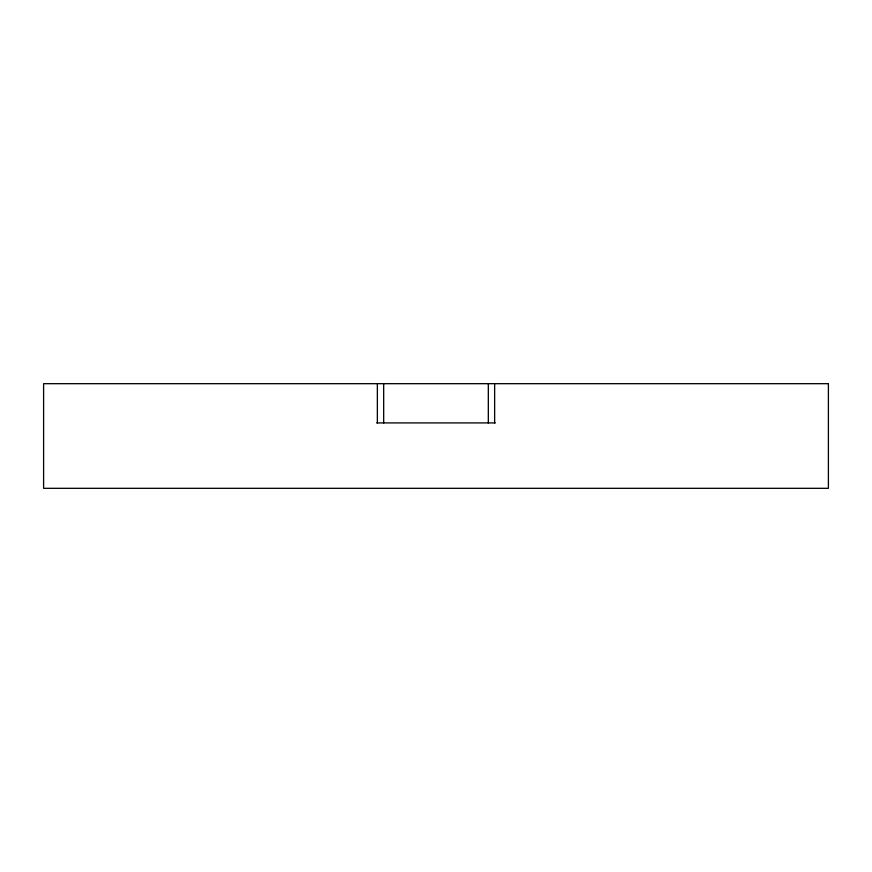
<?xml version="1.0" encoding="UTF-8"?>
<svg xmlns="http://www.w3.org/2000/svg" width="872" height="872" viewBox="0 0 872 872"><rect width="100%" height="100%" fill="white"/><g stroke="black" fill="none" stroke-linecap="round" stroke-linejoin="round"><path stroke-width="1.31" d="M376.759 422.92L495.242 422.92M494.642 383.68L494.642 422.92M488.32 383.68L488.32 422.92M383.68 383.68L383.68 422.92M377.358 383.68L377.358 422.92M828.4 383.68L43.6 383.68L43.6 488.32L828.4 488.32L828.4 383.68"/></g></svg>
